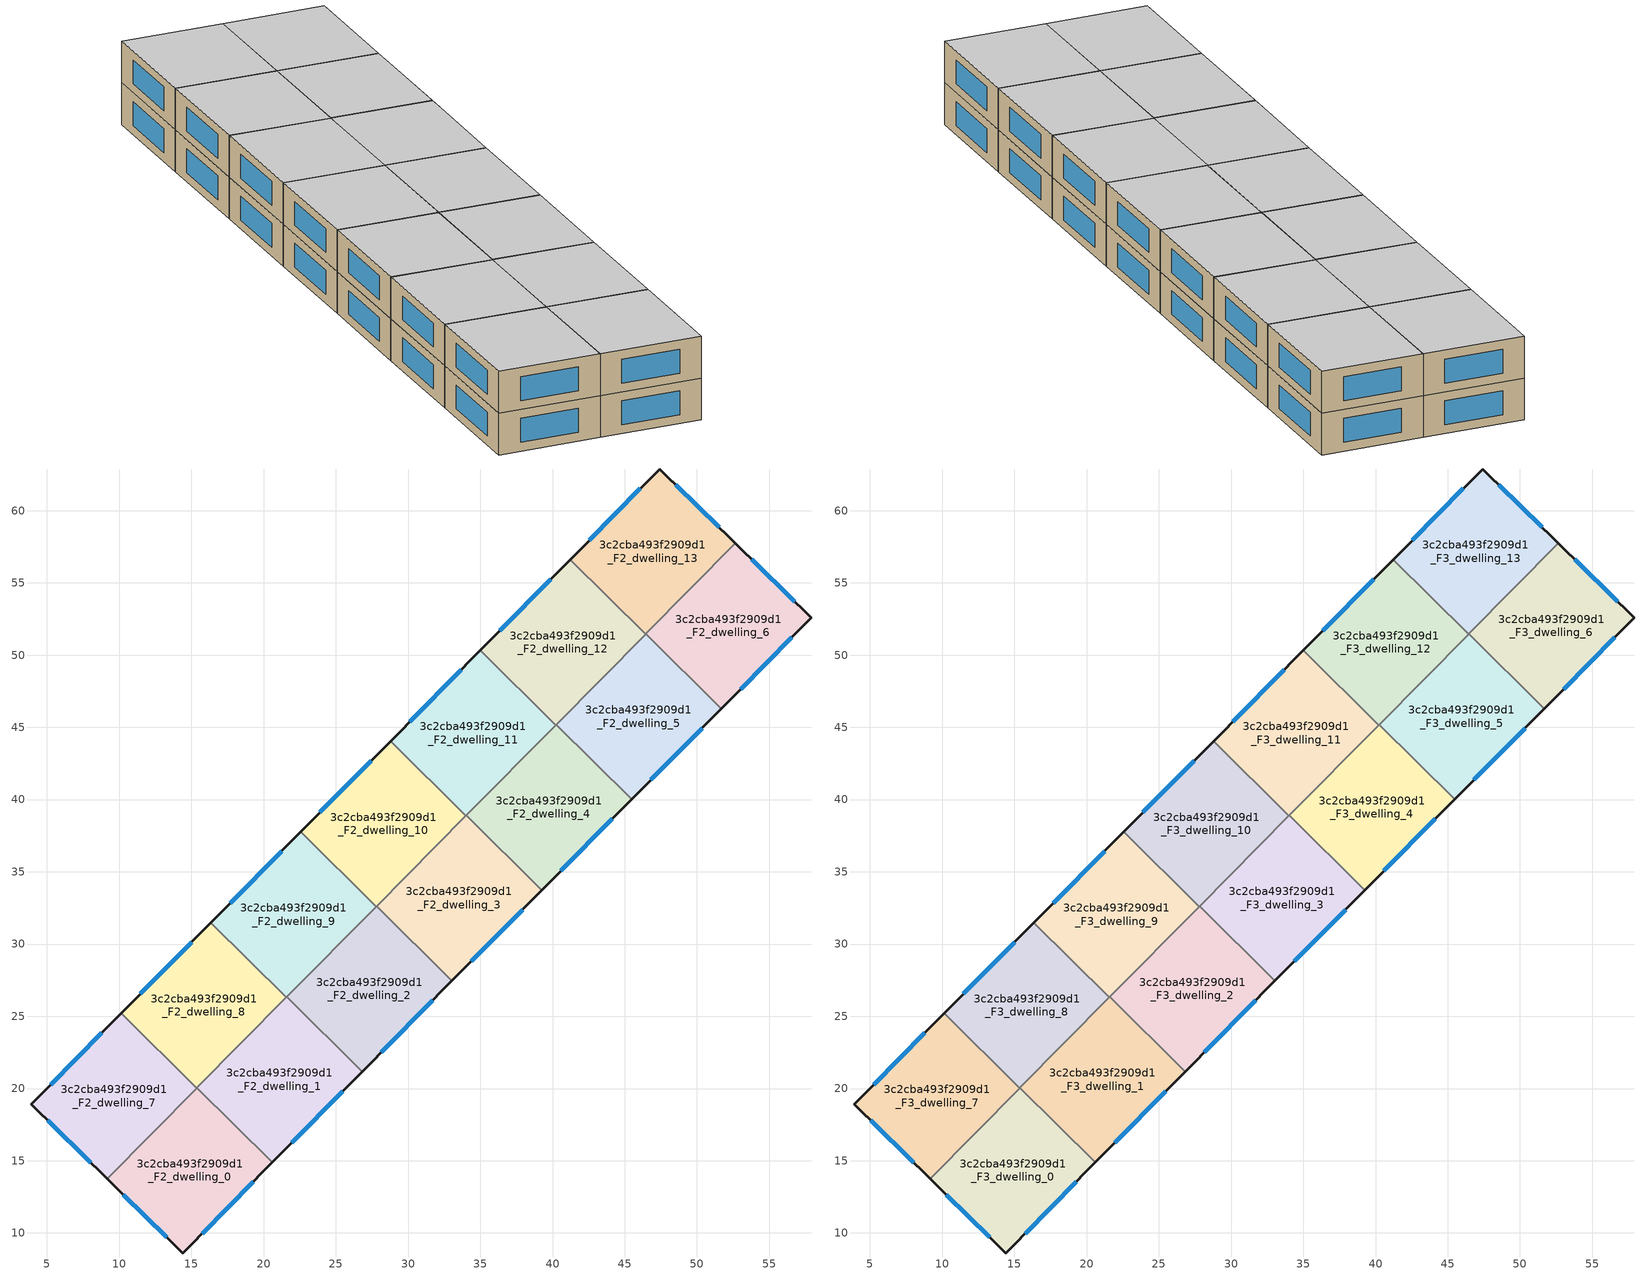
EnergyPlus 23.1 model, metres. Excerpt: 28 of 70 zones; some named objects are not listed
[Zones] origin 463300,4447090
3c2cba493f2909d1_F2_dwelling_0
 floor to 3c2cba493f2909d1_F1_dwelling_0 (EU_floor_Construction): 20.61,14.88 14.41,8.61 9.16,13.76 15.39,20.05 z6
 wall outside (EU_wall_Construction): 9.16,13.76 14.41,8.61 20.61,14.88 z6:9
 wall to 3c2cba493f2909d1_F2_dwelling_1 (EU_wall_Construction): 20.61,14.88 15.39,20.05 z6:9
 wall to 3c2cba493f2909d1_F2_dwelling_7 (EU_wall_Construction): 15.37,20.03 9.16,13.76 z6:9
 wall to 3c2cba493f2909d1_F2_dwelling_8 (EU_wall_Construction): 15.39,20.05 15.37,20.03 z6:9
 window (EU_Window_Construction): 15.74,9.96 19.28,13.54 / 10.29,12.66 13.28,9.72 z6.64:8.36
3c2cba493f2909d1_F2_dwelling_1
 floor to 3c2cba493f2909d1_F1_dwelling_1 (EU_floor_Construction): 26.83,21.17 20.61,14.88 15.39,20.05 21.6,26.34 z6
 wall outside (EU_wall_Construction): 20.61,14.88 26.83,21.17 z6:9
 wall to 3c2cba493f2909d1_F2_dwelling_2 (EU_wall_Construction): 26.83,21.17 21.6,26.34 z6:9
 wall to 3c2cba493f2909d1_F2_dwelling_8 (EU_wall_Construction): 21.58,26.31 15.39,20.05 z6:9
 wall to 3c2cba493f2909d1_F2_dwelling_9 (EU_wall_Construction): 21.6,26.34 21.58,26.31 z6:9
 window (EU_Window_Construction): 21.94,16.23 25.5,19.82 z6.64:8.36
3c2cba493f2909d1_F2_dwelling_10
 floor to 3c2cba493f2909d1_F1_dwelling_10 (EU_floor_Construction): 34.01,38.88 27.79,32.6 22.57,37.77 28.78,44.05 z6
 wall outside (EU_wall_Construction): 28.78,44.05 22.57,37.77 z6:9
 wall to 3c2cba493f2909d1_F2_dwelling_11 (EU_wall_Construction): 34.01,38.88 28.78,44.05 z6:9
 wall to 3c2cba493f2909d1_F2_dwelling_9 (EU_wall_Construction): 22.57,37.77 27.79,32.6 z6:9
 wall to 3c2cba493f2909d1_F2_dwelling_3 (EU_wall_Construction): 27.82,32.62 34.01,38.88 z6:9
 wall to 3c2cba493f2909d1_F2_dwelling_2 (EU_wall_Construction): 27.8,32.6 27.82,32.62 z6:9
 window (EU_Window_Construction): 27.45,42.7 23.9,39.11 z6.64:8.36
3c2cba493f2909d1_F2_dwelling_11
 floor to 3c2cba493f2909d1_F1_dwelling_11 (EU_floor_Construction): 40.22,45.16 34.01,38.88 28.78,44.05 35,50.33 z6
 wall outside (EU_wall_Construction): 35,50.33 28.78,44.05 z6:9
 wall to 3c2cba493f2909d1_F2_dwelling_12 (EU_wall_Construction): 40.22,45.16 35,50.33 z6:9
 wall to 3c2cba493f2909d1_F2_dwelling_4 (EU_wall_Construction): 34.03,38.9 40.22,45.16 z6:9
 wall to 3c2cba493f2909d1_F2_dwelling_3 (EU_wall_Construction): 34.01,38.88 34.03,38.9 z6:9
 window (EU_Window_Construction): 33.67,48.99 30.12,45.39 z6.64:8.36
3c2cba493f2909d1_F2_dwelling_12
 floor to 3c2cba493f2909d1_F1_dwelling_12 (EU_floor_Construction): 46.44,51.45 40.22,45.16 35,50.33 41.21,56.61 z6
 wall outside (EU_wall_Construction): 41.21,56.61 35,50.33 z6:9
 wall to 3c2cba493f2909d1_F2_dwelling_13 (EU_wall_Construction): 46.44,51.45 41.21,56.61 z6:9
 wall to 3c2cba493f2909d1_F2_dwelling_5 (EU_wall_Construction): 40.24,45.18 46.44,51.45 z6:9
 wall to 3c2cba493f2909d1_F2_dwelling_4 (EU_wall_Construction): 40.22,45.16 40.24,45.18 z6:9
 window (EU_Window_Construction): 39.88,55.27 36.33,51.68 z6.64:8.36
3c2cba493f2909d1_F2_dwelling_13
 floor to 3c2cba493f2909d1_F1_dwelling_13 (EU_floor_Construction): 52.66,57.74 46.44,51.45 41.21,56.61 47.42,62.88 z6
 wall outside (EU_wall_Construction): 52.66,57.74 47.42,62.88 41.21,56.61 z6:9
 wall to 3c2cba493f2909d1_F2_dwelling_6 (EU_wall_Construction): 46.46,51.47 52.66,57.74 z6:9
 wall to 3c2cba493f2909d1_F2_dwelling_5 (EU_wall_Construction): 46.44,51.44 46.46,51.46 z6:9
 window (EU_Window_Construction): 46.09,61.54 42.54,57.96 / 51.54,58.84 48.54,61.78 z6.64:8.36
3c2cba493f2909d1_F2_dwelling_2
 floor to 3c2cba493f2909d1_F1_dwelling_2 (EU_floor_Construction): 33.04,27.45 26.83,21.17 21.6,26.34 27.82,32.62 z6
 wall outside (EU_wall_Construction): 26.83,21.17 33.04,27.45 z6:9
 wall to 3c2cba493f2909d1_F2_dwelling_3 (EU_wall_Construction): 33.04,27.45 27.82,32.62 z6:9
 wall to 3c2cba493f2909d1_F2_dwelling_9 (EU_wall_Construction): 27.8,32.6 21.6,26.34 z6:9
 window (EU_Window_Construction): 28.16,22.51 31.71,26.1 z6.64:8.36
3c2cba493f2909d1_F2_dwelling_3
 floor to 3c2cba493f2909d1_F1_dwelling_3 (EU_floor_Construction): 39.26,33.73 33.04,27.45 27.82,32.62 34.03,38.9 z6
 wall outside (EU_wall_Construction): 33.04,27.45 39.26,33.73 z6:9
 wall to 3c2cba493f2909d1_F2_dwelling_4 (EU_wall_Construction): 39.26,33.73 34.03,38.9 z6:9
 window (EU_Window_Construction): 34.37,28.8 37.92,32.39 z6.64:8.36
3c2cba493f2909d1_F2_dwelling_4
 floor to 3c2cba493f2909d1_F1_dwelling_4 (EU_floor_Construction): 45.47,40.01 39.26,33.73 34.03,38.9 40.24,45.18 z6
 wall outside (EU_wall_Construction): 39.26,33.73 45.47,40.01 z6:9
 wall to 3c2cba493f2909d1_F2_dwelling_5 (EU_wall_Construction): 45.47,40.01 40.24,45.18 z6:9
 window (EU_Window_Construction): 40.59,35.08 44.14,38.67 z6.64:8.36
3c2cba493f2909d1_F2_dwelling_5
 floor to 3c2cba493f2909d1_F1_dwelling_5 (EU_floor_Construction): 51.68,46.3 45.47,40.01 40.24,45.18 46.46,51.46 z6
 wall outside (EU_wall_Construction): 45.47,40.01 51.68,46.3 z6:9
 wall to 3c2cba493f2909d1_F2_dwelling_6 (EU_wall_Construction): 51.68,46.3 46.46,51.46 z6:9
 window (EU_Window_Construction): 46.8,41.36 50.35,44.95 z6.64:8.36
3c2cba493f2909d1_F2_dwelling_6
 floor to 3c2cba493f2909d1_F1_dwelling_6 (EU_floor_Construction): 57.91,52.59 51.68,46.3 46.46,51.46 52.66,57.74 z6
 wall outside (EU_wall_Construction): 51.68,46.3 57.91,52.59 52.66,57.74 z6:9
 window (EU_Window_Construction): 56.79,53.69 53.79,56.63 / 53.02,47.64 56.58,51.24 z6.64:8.36
3c2cba493f2909d1_F2_dwelling_7
 floor to 3c2cba493f2909d1_F1_dwelling_7 (EU_floor_Construction): 15.37,20.03 9.16,13.76 3.92,18.91 10.14,25.2 z6
 wall outside (EU_wall_Construction): 10.14,25.2 3.92,18.91 9.16,13.76 z6:9
 wall to 3c2cba493f2909d1_F2_dwelling_8 (EU_wall_Construction): 15.37,20.03 10.14,25.2 z6:9
 window (EU_Window_Construction): 5.04,17.81 8.04,14.86 / 8.81,23.85 5.25,20.26 z6.64:8.36
3c2cba493f2909d1_F2_dwelling_8
 floor to 3c2cba493f2909d1_F1_dwelling_8 (EU_floor_Construction): 21.58,26.32 15.37,20.03 10.14,25.2 16.36,31.48 z6
 wall outside (EU_wall_Construction): 16.36,31.48 10.14,25.2 z6:9
 wall to 3c2cba493f2909d1_F2_dwelling_9 (EU_wall_Construction): 21.58,26.32 16.36,31.48 z6:9
 window (EU_Window_Construction): 15.02,30.14 11.47,26.55 z6.64:8.36
3c2cba493f2909d1_F2_dwelling_9
 floor to 3c2cba493f2909d1_F1_dwelling_9 (EU_floor_Construction): 27.79,32.6 21.58,26.32 16.36,31.48 22.57,37.77 z6
 wall outside (EU_wall_Construction): 22.57,37.77 16.36,31.48 z6:9
 window (EU_Window_Construction): 21.24,36.42 17.69,32.83 z6.64:8.36
3c2cba493f2909d1_F3_dwelling_0
 floor to 3c2cba493f2909d1_F2_dwelling_0 (EU_floor_Construction): 20.61,14.88 14.41,8.61 9.16,13.76 15.39,20.05 z9
 wall outside (EU_wall_Construction): 9.16,13.76 14.41,8.61 20.61,14.88 z9:12
 wall to 3c2cba493f2909d1_F3_dwelling_1 (EU_wall_Construction): 20.61,14.88 15.39,20.05 z9:12
 wall to 3c2cba493f2909d1_F3_dwelling_7 (EU_wall_Construction): 15.37,20.03 9.16,13.76 z9:12
 wall to 3c2cba493f2909d1_F3_dwelling_8 (EU_wall_Construction): 15.39,20.05 15.37,20.03 z9:12
 window (EU_Window_Construction): 15.74,9.96 19.28,13.54 / 10.29,12.66 13.28,9.72 z9.64:11.36
 ceiling to 3c2cba493f2909d1_F4_dwelling_0 (EU_floor_Construction): 14.41,8.61 20.61,14.88 15.39,20.05 9.16,13.76 z12
3c2cba493f2909d1_F3_dwelling_1
 floor to 3c2cba493f2909d1_F2_dwelling_1 (EU_floor_Construction): 26.83,21.17 20.61,14.88 15.39,20.05 21.6,26.34 z9
 wall outside (EU_wall_Construction): 20.61,14.88 26.83,21.17 z9:12
 wall to 3c2cba493f2909d1_F3_dwelling_2 (EU_wall_Construction): 26.83,21.17 21.6,26.34 z9:12
 wall to 3c2cba493f2909d1_F3_dwelling_8 (EU_wall_Construction): 21.58,26.31 15.39,20.05 z9:12
 wall to 3c2cba493f2909d1_F3_dwelling_9 (EU_wall_Construction): 21.6,26.34 21.58,26.31 z9:12
 window (EU_Window_Construction): 21.94,16.23 25.5,19.82 z9.64:11.36
 ceiling to 3c2cba493f2909d1_F4_dwelling_1 (EU_floor_Construction): 20.61,14.88 26.83,21.17 21.6,26.34 15.39,20.05 z12
3c2cba493f2909d1_F3_dwelling_10
 floor to 3c2cba493f2909d1_F2_dwelling_10 (EU_floor_Construction): 34.01,38.88 27.79,32.6 22.57,37.77 28.78,44.05 z9
 wall outside (EU_wall_Construction): 28.78,44.05 22.57,37.77 z9:12
 wall to 3c2cba493f2909d1_F3_dwelling_11 (EU_wall_Construction): 34.01,38.88 28.78,44.05 z9:12
 wall to 3c2cba493f2909d1_F3_dwelling_9 (EU_wall_Construction): 22.57,37.77 27.79,32.6 z9:12
 wall to 3c2cba493f2909d1_F3_dwelling_3 (EU_wall_Construction): 27.82,32.62 34.01,38.88 z9:12
 wall to 3c2cba493f2909d1_F3_dwelling_2 (EU_wall_Construction): 27.8,32.6 27.82,32.62 z9:12
 window (EU_Window_Construction): 27.45,42.7 23.9,39.11 z9.64:11.36
 ceiling to 3c2cba493f2909d1_F4_dwelling_10 (EU_floor_Construction): 27.79,32.6 34.01,38.88 28.78,44.05 22.57,37.77 z12
3c2cba493f2909d1_F3_dwelling_11
 floor to 3c2cba493f2909d1_F2_dwelling_11 (EU_floor_Construction): 40.22,45.16 34.01,38.88 28.78,44.05 35,50.33 z9
 wall outside (EU_wall_Construction): 35,50.33 28.78,44.05 z9:12
 wall to 3c2cba493f2909d1_F3_dwelling_12 (EU_wall_Construction): 40.22,45.16 35,50.33 z9:12
 wall to 3c2cba493f2909d1_F3_dwelling_4 (EU_wall_Construction): 34.03,38.9 40.22,45.16 z9:12
 wall to 3c2cba493f2909d1_F3_dwelling_3 (EU_wall_Construction): 34.01,38.88 34.03,38.9 z9:12
 window (EU_Window_Construction): 33.67,48.99 30.12,45.39 z9.64:11.36
 ceiling to 3c2cba493f2909d1_F4_dwelling_11 (EU_floor_Construction): 34.01,38.88 40.22,45.16 35,50.33 28.78,44.05 z12
3c2cba493f2909d1_F3_dwelling_12
 floor to 3c2cba493f2909d1_F2_dwelling_12 (EU_floor_Construction): 46.44,51.45 40.22,45.16 35,50.33 41.21,56.61 z9
 wall outside (EU_wall_Construction): 41.21,56.61 35,50.33 z9:12
 wall to 3c2cba493f2909d1_F3_dwelling_13 (EU_wall_Construction): 46.44,51.45 41.21,56.61 z9:12
 wall to 3c2cba493f2909d1_F3_dwelling_5 (EU_wall_Construction): 40.24,45.18 46.44,51.45 z9:12
 wall to 3c2cba493f2909d1_F3_dwelling_4 (EU_wall_Construction): 40.22,45.16 40.24,45.18 z9:12
 window (EU_Window_Construction): 39.88,55.27 36.33,51.68 z9.64:11.36
 ceiling to 3c2cba493f2909d1_F4_dwelling_12 (EU_floor_Construction): 40.22,45.16 46.44,51.45 41.21,56.61 35,50.33 z12
3c2cba493f2909d1_F3_dwelling_13
 floor to 3c2cba493f2909d1_F2_dwelling_13 (EU_floor_Construction): 52.66,57.74 46.44,51.45 41.21,56.61 47.42,62.88 z9
 wall outside (EU_wall_Construction): 52.66,57.74 47.42,62.88 41.21,56.61 z9:12
 wall to 3c2cba493f2909d1_F3_dwelling_6 (EU_wall_Construction): 46.46,51.47 52.66,57.74 z9:12
 wall to 3c2cba493f2909d1_F3_dwelling_5 (EU_wall_Construction): 46.44,51.44 46.46,51.46 z9:12
 window (EU_Window_Construction): 46.09,61.54 42.54,57.96 / 51.54,58.84 48.54,61.78 z9.64:11.36
 ceiling to 3c2cba493f2909d1_F4_dwelling_13 (EU_floor_Construction): 46.44,51.45 52.66,57.74 47.42,62.88 41.21,56.61 z12
3c2cba493f2909d1_F3_dwelling_2
 floor to 3c2cba493f2909d1_F2_dwelling_2 (EU_floor_Construction): 33.04,27.45 26.83,21.17 21.6,26.34 27.82,32.62 z9
 wall outside (EU_wall_Construction): 26.83,21.17 33.04,27.45 z9:12
 wall to 3c2cba493f2909d1_F3_dwelling_3 (EU_wall_Construction): 33.04,27.45 27.82,32.62 z9:12
 wall to 3c2cba493f2909d1_F3_dwelling_9 (EU_wall_Construction): 27.8,32.6 21.6,26.34 z9:12
 window (EU_Window_Construction): 28.16,22.51 31.71,26.1 z9.64:11.36
 ceiling to 3c2cba493f2909d1_F4_dwelling_2 (EU_floor_Construction): 26.83,21.17 33.04,27.45 27.82,32.62 21.6,26.34 z12
3c2cba493f2909d1_F3_dwelling_3
 floor to 3c2cba493f2909d1_F2_dwelling_3 (EU_floor_Construction): 39.26,33.73 33.04,27.45 27.82,32.62 34.03,38.9 z9
 wall outside (EU_wall_Construction): 33.04,27.45 39.26,33.73 z9:12
 wall to 3c2cba493f2909d1_F3_dwelling_4 (EU_wall_Construction): 39.26,33.73 34.03,38.9 z9:12
 window (EU_Window_Construction): 34.37,28.8 37.92,32.39 z9.64:11.36
 ceiling to 3c2cba493f2909d1_F4_dwelling_3 (EU_floor_Construction): 33.04,27.45 39.26,33.73 34.03,38.9 27.82,32.62 z12
3c2cba493f2909d1_F3_dwelling_4
 floor to 3c2cba493f2909d1_F2_dwelling_4 (EU_floor_Construction): 45.47,40.01 39.26,33.73 34.03,38.9 40.24,45.18 z9
 wall outside (EU_wall_Construction): 39.26,33.73 45.47,40.01 z9:12
 wall to 3c2cba493f2909d1_F3_dwelling_5 (EU_wall_Construction): 45.47,40.01 40.24,45.18 z9:12
 window (EU_Window_Construction): 40.59,35.08 44.14,38.67 z9.64:11.36
 ceiling to 3c2cba493f2909d1_F4_dwelling_4 (EU_floor_Construction): 39.26,33.73 45.47,40.01 40.24,45.18 34.03,38.9 z12
3c2cba493f2909d1_F3_dwelling_5
 floor to 3c2cba493f2909d1_F2_dwelling_5 (EU_floor_Construction): 51.68,46.3 45.47,40.01 40.24,45.18 46.46,51.46 z9
 wall outside (EU_wall_Construction): 45.47,40.01 51.68,46.3 z9:12
 wall to 3c2cba493f2909d1_F3_dwelling_6 (EU_wall_Construction): 51.68,46.3 46.46,51.46 z9:12
 window (EU_Window_Construction): 46.8,41.36 50.35,44.95 z9.64:11.36
 ceiling to 3c2cba493f2909d1_F4_dwelling_5 (EU_floor_Construction): 45.47,40.01 51.68,46.3 46.46,51.46 40.24,45.18 z12
3c2cba493f2909d1_F3_dwelling_6
 floor to 3c2cba493f2909d1_F2_dwelling_6 (EU_floor_Construction): 57.91,52.59 51.68,46.3 46.46,51.46 52.66,57.74 z9
 wall outside (EU_wall_Construction): 51.68,46.3 57.91,52.59 52.66,57.74 z9:12
 window (EU_Window_Construction): 56.79,53.69 53.79,56.63 / 53.02,47.64 56.58,51.24 z9.64:11.36
 ceiling to 3c2cba493f2909d1_F4_dwelling_6 (EU_floor_Construction): 51.68,46.3 57.91,52.59 52.66,57.74 46.46,51.46 z12
3c2cba493f2909d1_F3_dwelling_7
 floor to 3c2cba493f2909d1_F2_dwelling_7 (EU_floor_Construction): 15.37,20.03 9.16,13.76 3.92,18.91 10.14,25.2 z9
 wall outside (EU_wall_Construction): 10.14,25.2 3.92,18.91 9.16,13.76 z9:12
 wall to 3c2cba493f2909d1_F3_dwelling_8 (EU_wall_Construction): 15.37,20.03 10.14,25.2 z9:12
 window (EU_Window_Construction): 5.04,17.81 8.04,14.86 / 8.81,23.85 5.25,20.26 z9.64:11.36
 ceiling to 3c2cba493f2909d1_F4_dwelling_7 (EU_floor_Construction): 9.16,13.76 15.37,20.03 10.14,25.2 3.92,18.91 z12
3c2cba493f2909d1_F3_dwelling_8
 floor to 3c2cba493f2909d1_F2_dwelling_8 (EU_floor_Construction): 21.58,26.32 15.37,20.03 10.14,25.2 16.36,31.48 z9
 wall outside (EU_wall_Construction): 16.36,31.48 10.14,25.2 z9:12
 wall to 3c2cba493f2909d1_F3_dwelling_9 (EU_wall_Construction): 21.58,26.32 16.36,31.48 z9:12
 window (EU_Window_Construction): 15.02,30.14 11.47,26.55 z9.64:11.36
 ceiling to 3c2cba493f2909d1_F4_dwelling_8 (EU_floor_Construction): 15.37,20.03 21.58,26.32 16.36,31.48 10.14,25.2 z12
3c2cba493f2909d1_F3_dwelling_9
 floor to 3c2cba493f2909d1_F2_dwelling_9 (EU_floor_Construction): 27.79,32.6 21.58,26.32 16.36,31.48 22.57,37.77 z9
 wall outside (EU_wall_Construction): 22.57,37.77 16.36,31.48 z9:12
 window (EU_Window_Construction): 21.24,36.42 17.69,32.83 z9.64:11.36
 ceiling to 3c2cba493f2909d1_F4_dwelling_9 (EU_floor_Construction): 21.58,26.32 27.79,32.6 22.57,37.77 16.36,31.48 z12
[Building]
EU S2 Campaign: North Axis=0; Terrain=City; Solar Distribution=FullExterior
[Site:Location]
Yerevan-Zvartnots.Intl.AP: Latitude=40.15; Longitude=44.383; Time Zone=4; Elevation=854
[SizingPeriod:WeatherFileDays]
AnnualSizingPeriod: Begin Month=1; Begin Day of Month=1; End Month=12; End Day of Month=31; Day of Week for Start Day=Monday; Use Weather File Daylight Saving Period=No; Use Weather File Rain and Snow Indicators=No
[MATERIAL]
EU_InternalMass_Material: Roughness=MediumRough; Thickness=0.1; Conductivity=1; Density=1800; Specific Heat=900; Thermal Absorptance=0.9; Solar Absorptance=0.7; Visible Absorptance=0.7
[MATERIAL:NOMASS] Roughness=MediumRough; Thermal Absorptance=0.9; Solar Absorptance=0.7; Visible Absorptance=0.7
Name | Thermal Resistance
EU_wall_NoMass | 1.05043
EU_floor_NoMass | 0.478065
[WINDOWMATERIAL:SIMPLEGLAZINGSYSTEM]
EU_Window_SimpleGlazing: UFactor=2.5566; Solar Heat Gain Coefficient=0.75; Visible Transmittance=0.75
[CONSTRUCTION]
EU_wall_Construction: EU_wall_NoMass
EU_floor_Construction: EU_floor_NoMass
EU_Window_Construction: EU_Window_SimpleGlazing
EU_InternalMass_Construction: EU_InternalMass_Material
[ZONE] Type=1; Multiplier=1; Ceiling Height=autocalculate; Floor Area=autocalculate; Part of Total Floor Area=Yes
Name | Volume
3c2cba493f2909d1_F2_dwelling_0; 3c2cba493f2909d1_F3_dwelling_0 | 194.83
3c2cba493f2909d1_F2_dwelling_1; 3c2cba493f2909d1_F3_dwelling_1; 3c2cba493f2909d1_F2_dwelling_6; 3c2cba493f2909d1_F3_dwelling_6 | 194.828
3c2cba493f2909d1_F2_dwelling_10; 3c2cba493f2909d1_F3_dwelling_10; 3c2cba493f2909d1_F2_dwelling_12; 3c2cba493f2909d1_F3_dwelling_12 | 194.845
3c2cba493f2909d1_F2_dwelling_11; 3c2cba493f2909d1_F3_dwelling_11 | 194.829
3c2cba493f2909d1_F2_dwelling_13; 3c2cba493f2909d1_F3_dwelling_13; 3c2cba493f2909d1_F2_dwelling_9; 3c2cba493f2909d1_F3_dwelling_9 | 194.831
3c2cba493f2909d1_F2_dwelling_2; 3c2cba493f2909d1_F3_dwelling_2 | 194.8125
3c2cba493f2909d1_F2_dwelling_3; 3c2cba493f2909d1_F3_dwelling_3; 3c2cba493f2909d1_F2_dwelling_5; 3c2cba493f2909d1_F3_dwelling_5 | 194.813
3c2cba493f2909d1_F2_dwelling_4; 3c2cba493f2909d1_F3_dwelling_4 | 194.843
3c2cba493f2909d1_F2_dwelling_7; 3c2cba493f2909d1_F3_dwelling_7 | 194.835
3c2cba493f2909d1_F2_dwelling_8; 3c2cba493f2909d1_F3_dwelling_8 | 194.863
[INTERNALMASS] Construction=EU_InternalMass_Construction
Name | Zone or ZoneList | Surface Area
3c2cba493f2909d1_F2_dwelling_0_EU_InternalMass | 3c2cba493f2909d1_F2_dwelling_0 | 64.9432
3c2cba493f2909d1_F2_dwelling_1_EU_InternalMass | 3c2cba493f2909d1_F2_dwelling_1 | 64.9426
3c2cba493f2909d1_F2_dwelling_2_EU_InternalMass | 3c2cba493f2909d1_F2_dwelling_2 | 64.9374
3c2cba493f2909d1_F2_dwelling_3_EU_InternalMass | 3c2cba493f2909d1_F2_dwelling_3 | 64.9374
3c2cba493f2909d1_F2_dwelling_4_EU_InternalMass | 3c2cba493f2909d1_F2_dwelling_4 | 64.9478
3c2cba493f2909d1_F2_dwelling_5_EU_InternalMass | 3c2cba493f2909d1_F2_dwelling_5 | 64.9374
3c2cba493f2909d1_F2_dwelling_6_EU_InternalMass | 3c2cba493f2909d1_F2_dwelling_6 | 64.9427
3c2cba493f2909d1_F2_dwelling_7_EU_InternalMass | 3c2cba493f2909d1_F2_dwelling_7 | 64.9449
3c2cba493f2909d1_F2_dwelling_8_EU_InternalMass | 3c2cba493f2909d1_F2_dwelling_8 | 64.9546
3c2cba493f2909d1_F2_dwelling_9_EU_InternalMass | 3c2cba493f2909d1_F2_dwelling_9 | 64.9436
3c2cba493f2909d1_F2_dwelling_10_EU_InternalMass | 3c2cba493f2909d1_F2_dwelling_10 | 64.9483
3c2cba493f2909d1_F2_dwelling_11_EU_InternalMass | 3c2cba493f2909d1_F2_dwelling_11 | 64.9431
3c2cba493f2909d1_F2_dwelling_12_EU_InternalMass | 3c2cba493f2909d1_F2_dwelling_12 | 64.9483
3c2cba493f2909d1_F2_dwelling_13_EU_InternalMass | 3c2cba493f2909d1_F2_dwelling_13 | 64.9438
3c2cba493f2909d1_F3_dwelling_0_EU_InternalMass | 3c2cba493f2909d1_F3_dwelling_0 | 64.9432
3c2cba493f2909d1_F3_dwelling_1_EU_InternalMass | 3c2cba493f2909d1_F3_dwelling_1 | 64.9426
3c2cba493f2909d1_F3_dwelling_2_EU_InternalMass | 3c2cba493f2909d1_F3_dwelling_2 | 64.9374
3c2cba493f2909d1_F3_dwelling_3_EU_InternalMass | 3c2cba493f2909d1_F3_dwelling_3 | 64.9374
3c2cba493f2909d1_F3_dwelling_4_EU_InternalMass | 3c2cba493f2909d1_F3_dwelling_4 | 64.9478
3c2cba493f2909d1_F3_dwelling_5_EU_InternalMass | 3c2cba493f2909d1_F3_dwelling_5 | 64.9374
3c2cba493f2909d1_F3_dwelling_6_EU_InternalMass | 3c2cba493f2909d1_F3_dwelling_6 | 64.9427
3c2cba493f2909d1_F3_dwelling_7_EU_InternalMass | 3c2cba493f2909d1_F3_dwelling_7 | 64.9449
3c2cba493f2909d1_F3_dwelling_8_EU_InternalMass | 3c2cba493f2909d1_F3_dwelling_8 | 64.9546
3c2cba493f2909d1_F3_dwelling_9_EU_InternalMass | 3c2cba493f2909d1_F3_dwelling_9 | 64.9436
3c2cba493f2909d1_F3_dwelling_10_EU_InternalMass | 3c2cba493f2909d1_F3_dwelling_10 | 64.9483
3c2cba493f2909d1_F3_dwelling_11_EU_InternalMass | 3c2cba493f2909d1_F3_dwelling_11 | 64.9431
3c2cba493f2909d1_F3_dwelling_12_EU_InternalMass | 3c2cba493f2909d1_F3_dwelling_12 | 64.9483
3c2cba493f2909d1_F3_dwelling_13_EU_InternalMass | 3c2cba493f2909d1_F3_dwelling_13 | 64.9438
[OTHEREQUIPMENT] Fuel Type=Electricity; Design Level Calculation Method=Watts/Area; Power per Zone Floor Area=1; Fraction Latent=0; Fraction Radiant=0; Fraction Lost=0; Carbon Dioxide Generation Rate=0; EndUse Subcategory=EU_Step8_InternalGains
Name | Zone or ZoneList or Space or SpaceList | Schedule
EU_Step8_InternalGain_3c2cba493f2909d1_F2_dwelling_0_f000 | 3c2cba493f2909d1_F2_dwelling_0 | EU_Step8_GainSchedule_3c2cba493f2909d1_F2_dwelling_0_f000
EU_Step8_InternalGain_3c2cba493f2909d1_F2_dwelling_1_f000 | 3c2cba493f2909d1_F2_dwelling_1 | EU_Step8_GainSchedule_3c2cba493f2909d1_F2_dwelling_1_f000
EU_Step8_InternalGain_3c2cba493f2909d1_F2_dwelling_2_f000 | 3c2cba493f2909d1_F2_dwelling_2 | EU_Step8_GainSchedule_3c2cba493f2909d1_F2_dwelling_2_f000
EU_Step8_InternalGain_3c2cba493f2909d1_F2_dwelling_3_f000 | 3c2cba493f2909d1_F2_dwelling_3 | EU_Step8_GainSchedule_3c2cba493f2909d1_F2_dwelling_3_f000
EU_Step8_InternalGain_3c2cba493f2909d1_F2_dwelling_4_f000 | 3c2cba493f2909d1_F2_dwelling_4 | EU_Step8_GainSchedule_3c2cba493f2909d1_F2_dwelling_4_f000
EU_Step8_InternalGain_3c2cba493f2909d1_F2_dwelling_5_f000 | 3c2cba493f2909d1_F2_dwelling_5 | EU_Step8_GainSchedule_3c2cba493f2909d1_F2_dwelling_5_f000
EU_Step8_InternalGain_3c2cba493f2909d1_F2_dwelling_6_f000 | 3c2cba493f2909d1_F2_dwelling_6 | EU_Step8_GainSchedule_3c2cba493f2909d1_F2_dwelling_6_f000
EU_Step8_InternalGain_3c2cba493f2909d1_F2_dwelling_7_f000 | 3c2cba493f2909d1_F2_dwelling_7 | EU_Step8_GainSchedule_3c2cba493f2909d1_F2_dwelling_7_f000
EU_Step8_InternalGain_3c2cba493f2909d1_F2_dwelling_8_f000 | 3c2cba493f2909d1_F2_dwelling_8 | EU_Step8_GainSchedule_3c2cba493f2909d1_F2_dwelling_8_f000
EU_Step8_InternalGain_3c2cba493f2909d1_F2_dwelling_9_f000 | 3c2cba493f2909d1_F2_dwelling_9 | EU_Step8_GainSchedule_3c2cba493f2909d1_F2_dwelling_9_f000
EU_Step8_InternalGain_3c2cba493f2909d1_F2_dwelling_10_f000 | 3c2cba493f2909d1_F2_dwelling_10 | EU_Step8_GainSchedule_3c2cba493f2909d1_F2_dwelling_10_f000
EU_Step8_InternalGain_3c2cba493f2909d1_F2_dwelling_11_f000 | 3c2cba493f2909d1_F2_dwelling_11 | EU_Step8_GainSchedule_3c2cba493f2909d1_F2_dwelling_11_f000
EU_Step8_InternalGain_3c2cba493f2909d1_F2_dwelling_12_f000 | 3c2cba493f2909d1_F2_dwelling_12 | EU_Step8_GainSchedule_3c2cba493f2909d1_F2_dwelling_12_f000
EU_Step8_InternalGain_3c2cba493f2909d1_F2_dwelling_13_f000 | 3c2cba493f2909d1_F2_dwelling_13 | EU_Step8_GainSchedule_3c2cba493f2909d1_F2_dwelling_13_f000
EU_Step8_InternalGain_3c2cba493f2909d1_F3_dwelling_0_f000 | 3c2cba493f2909d1_F3_dwelling_0 | EU_Step8_GainSchedule_3c2cba493f2909d1_F3_dwelling_0_f000
EU_Step8_InternalGain_3c2cba493f2909d1_F3_dwelling_1_f000 | 3c2cba493f2909d1_F3_dwelling_1 | EU_Step8_GainSchedule_3c2cba493f2909d1_F3_dwelling_1_f000
EU_Step8_InternalGain_3c2cba493f2909d1_F3_dwelling_2_f000 | 3c2cba493f2909d1_F3_dwelling_2 | EU_Step8_GainSchedule_3c2cba493f2909d1_F3_dwelling_2_f000
EU_Step8_InternalGain_3c2cba493f2909d1_F3_dwelling_3_f000 | 3c2cba493f2909d1_F3_dwelling_3 | EU_Step8_GainSchedule_3c2cba493f2909d1_F3_dwelling_3_f000
EU_Step8_InternalGain_3c2cba493f2909d1_F3_dwelling_4_f000 | 3c2cba493f2909d1_F3_dwelling_4 | EU_Step8_GainSchedule_3c2cba493f2909d1_F3_dwelling_4_f000
EU_Step8_InternalGain_3c2cba493f2909d1_F3_dwelling_5_f000 | 3c2cba493f2909d1_F3_dwelling_5 | EU_Step8_GainSchedule_3c2cba493f2909d1_F3_dwelling_5_f000
EU_Step8_InternalGain_3c2cba493f2909d1_F3_dwelling_6_f000 | 3c2cba493f2909d1_F3_dwelling_6 | EU_Step8_GainSchedule_3c2cba493f2909d1_F3_dwelling_6_f000
EU_Step8_InternalGain_3c2cba493f2909d1_F3_dwelling_7_f000 | 3c2cba493f2909d1_F3_dwelling_7 | EU_Step8_GainSchedule_3c2cba493f2909d1_F3_dwelling_7_f000
EU_Step8_InternalGain_3c2cba493f2909d1_F3_dwelling_8_f000 | 3c2cba493f2909d1_F3_dwelling_8 | EU_Step8_GainSchedule_3c2cba493f2909d1_F3_dwelling_8_f000
EU_Step8_InternalGain_3c2cba493f2909d1_F3_dwelling_9_f000 | 3c2cba493f2909d1_F3_dwelling_9 | EU_Step8_GainSchedule_3c2cba493f2909d1_F3_dwelling_9_f000
EU_Step8_InternalGain_3c2cba493f2909d1_F3_dwelling_10_f000 | 3c2cba493f2909d1_F3_dwelling_10 | EU_Step8_GainSchedule_3c2cba493f2909d1_F3_dwelling_10_f000
EU_Step8_InternalGain_3c2cba493f2909d1_F3_dwelling_11_f000 | 3c2cba493f2909d1_F3_dwelling_11 | EU_Step8_GainSchedule_3c2cba493f2909d1_F3_dwelling_11_f000
EU_Step8_InternalGain_3c2cba493f2909d1_F3_dwelling_12_f000 | 3c2cba493f2909d1_F3_dwelling_12 | EU_Step8_GainSchedule_3c2cba493f2909d1_F3_dwelling_12_f000
EU_Step8_InternalGain_3c2cba493f2909d1_F3_dwelling_13_f000 | 3c2cba493f2909d1_F3_dwelling_13 | EU_Step8_GainSchedule_3c2cba493f2909d1_F3_dwelling_13_f000
[ZONEVENTILATION:DESIGNFLOWRATE] Schedule=EU_AlwaysOn; Design Flow Rate Calculation Method=AirChanges/Hour; Air Changes per Hour=0.557805; Ventilation Type=Natural; Fan Pressure Rise=0; Fan Total Efficiency=1; Constant Term Coefficient=1; Temperature Term Coefficient=0; Velocity Term Coefficient=0; Velocity Squared Term Coefficient=0; Minimum Indoor Temperature=-100; Maximum Indoor Temperature=100; Delta Temperature=-100; Minimum Outdoor Temperature=-100; Maximum Outdoor Temperature=100; Maximum Wind Speed=40
Name | Zone or ZoneList or Space or SpaceList
EU_ConstantAir_3c2cba493f2909d1_F2_dwelling_0 | 3c2cba493f2909d1_F2_dwelling_0
EU_ConstantAir_3c2cba493f2909d1_F2_dwelling_1 | 3c2cba493f2909d1_F2_dwelling_1
EU_ConstantAir_3c2cba493f2909d1_F2_dwelling_2 | 3c2cba493f2909d1_F2_dwelling_2
EU_ConstantAir_3c2cba493f2909d1_F2_dwelling_3 | 3c2cba493f2909d1_F2_dwelling_3
EU_ConstantAir_3c2cba493f2909d1_F2_dwelling_4 | 3c2cba493f2909d1_F2_dwelling_4
EU_ConstantAir_3c2cba493f2909d1_F2_dwelling_5 | 3c2cba493f2909d1_F2_dwelling_5
EU_ConstantAir_3c2cba493f2909d1_F2_dwelling_6 | 3c2cba493f2909d1_F2_dwelling_6
EU_ConstantAir_3c2cba493f2909d1_F2_dwelling_7 | 3c2cba493f2909d1_F2_dwelling_7
EU_ConstantAir_3c2cba493f2909d1_F2_dwelling_8 | 3c2cba493f2909d1_F2_dwelling_8
EU_ConstantAir_3c2cba493f2909d1_F2_dwelling_9 | 3c2cba493f2909d1_F2_dwelling_9
EU_ConstantAir_3c2cba493f2909d1_F2_dwelling_10 | 3c2cba493f2909d1_F2_dwelling_10
EU_ConstantAir_3c2cba493f2909d1_F2_dwelling_11 | 3c2cba493f2909d1_F2_dwelling_11
EU_ConstantAir_3c2cba493f2909d1_F2_dwelling_12 | 3c2cba493f2909d1_F2_dwelling_12
EU_ConstantAir_3c2cba493f2909d1_F2_dwelling_13 | 3c2cba493f2909d1_F2_dwelling_13
EU_ConstantAir_3c2cba493f2909d1_F3_dwelling_0 | 3c2cba493f2909d1_F3_dwelling_0
EU_ConstantAir_3c2cba493f2909d1_F3_dwelling_1 | 3c2cba493f2909d1_F3_dwelling_1
EU_ConstantAir_3c2cba493f2909d1_F3_dwelling_2 | 3c2cba493f2909d1_F3_dwelling_2
EU_ConstantAir_3c2cba493f2909d1_F3_dwelling_3 | 3c2cba493f2909d1_F3_dwelling_3
EU_ConstantAir_3c2cba493f2909d1_F3_dwelling_4 | 3c2cba493f2909d1_F3_dwelling_4
EU_ConstantAir_3c2cba493f2909d1_F3_dwelling_5 | 3c2cba493f2909d1_F3_dwelling_5
EU_ConstantAir_3c2cba493f2909d1_F3_dwelling_6 | 3c2cba493f2909d1_F3_dwelling_6
EU_ConstantAir_3c2cba493f2909d1_F3_dwelling_7 | 3c2cba493f2909d1_F3_dwelling_7
EU_ConstantAir_3c2cba493f2909d1_F3_dwelling_8 | 3c2cba493f2909d1_F3_dwelling_8
EU_ConstantAir_3c2cba493f2909d1_F3_dwelling_9 | 3c2cba493f2909d1_F3_dwelling_9
EU_ConstantAir_3c2cba493f2909d1_F3_dwelling_10 | 3c2cba493f2909d1_F3_dwelling_10
EU_ConstantAir_3c2cba493f2909d1_F3_dwelling_11 | 3c2cba493f2909d1_F3_dwelling_11
EU_ConstantAir_3c2cba493f2909d1_F3_dwelling_12 | 3c2cba493f2909d1_F3_dwelling_12
EU_ConstantAir_3c2cba493f2909d1_F3_dwelling_13 | 3c2cba493f2909d1_F3_dwelling_13
[HVACTEMPLATE:ZONE:IDEALLOADSAIRSYSTEM] System Availability Schedule=EU_AlwaysOn; Maximum Heating Supply Air Temperature=50; Minimum Cooling Supply Air Temperature=13; Maximum Heating Supply Air Humidity Ratio=0.0156; Minimum Cooling Supply Air Humidity Ratio=0.0077; Heating Limit=NoLimit; Cooling Limit=NoLimit; Heating Availability Schedule=EU_AlwaysOn; Cooling Availability Schedule=EU_CoolingOff; Dehumidification Control Type=ConstantSensibleHeatRatio; Cooling Sensible Heat Ratio=0.7; Dehumidification Setpoint=60; Humidification Control Type=None; Humidification Setpoint=30; Outdoor Air Method=None; Outdoor Air Flow Rate per Person=0.00944; Outdoor Air Flow Rate per Zone Floor Area=0; Outdoor Air Flow Rate per Zone=0; Demand Controlled Ventilation Type=None; Outdoor Air Economizer Type=NoEconomizer; Heat Recovery Type=None; Sensible Heat Recovery Effectiveness=0.7; Latent Heat Recovery Effectiveness=0.65
Name | Template Thermostat
3c2cba493f2909d1_F2_dwelling_0 | EU_HeatOnly_3c2cba493f2909d1_F2_dwelling_0
3c2cba493f2909d1_F2_dwelling_1 | EU_HeatOnly_3c2cba493f2909d1_F2_dwelling_1
3c2cba493f2909d1_F2_dwelling_2 | EU_HeatOnly_3c2cba493f2909d1_F2_dwelling_2
3c2cba493f2909d1_F2_dwelling_3 | EU_HeatOnly_3c2cba493f2909d1_F2_dwelling_3
3c2cba493f2909d1_F2_dwelling_4 | EU_HeatOnly_3c2cba493f2909d1_F2_dwelling_4
3c2cba493f2909d1_F2_dwelling_5 | EU_HeatOnly_3c2cba493f2909d1_F2_dwelling_5
3c2cba493f2909d1_F2_dwelling_6 | EU_HeatOnly_3c2cba493f2909d1_F2_dwelling_6
3c2cba493f2909d1_F2_dwelling_7 | EU_HeatOnly_3c2cba493f2909d1_F2_dwelling_7
3c2cba493f2909d1_F2_dwelling_8 | EU_HeatOnly_3c2cba493f2909d1_F2_dwelling_8
3c2cba493f2909d1_F2_dwelling_9 | EU_HeatOnly_3c2cba493f2909d1_F2_dwelling_9
3c2cba493f2909d1_F2_dwelling_10 | EU_HeatOnly_3c2cba493f2909d1_F2_dwelling_10
3c2cba493f2909d1_F2_dwelling_11 | EU_HeatOnly_3c2cba493f2909d1_F2_dwelling_11
3c2cba493f2909d1_F2_dwelling_12 | EU_HeatOnly_3c2cba493f2909d1_F2_dwelling_12
3c2cba493f2909d1_F2_dwelling_13 | EU_HeatOnly_3c2cba493f2909d1_F2_dwelling_13
3c2cba493f2909d1_F3_dwelling_0 | EU_HeatOnly_3c2cba493f2909d1_F3_dwelling_0
3c2cba493f2909d1_F3_dwelling_1 | EU_HeatOnly_3c2cba493f2909d1_F3_dwelling_1
3c2cba493f2909d1_F3_dwelling_2 | EU_HeatOnly_3c2cba493f2909d1_F3_dwelling_2
3c2cba493f2909d1_F3_dwelling_3 | EU_HeatOnly_3c2cba493f2909d1_F3_dwelling_3
3c2cba493f2909d1_F3_dwelling_4 | EU_HeatOnly_3c2cba493f2909d1_F3_dwelling_4
3c2cba493f2909d1_F3_dwelling_5 | EU_HeatOnly_3c2cba493f2909d1_F3_dwelling_5
3c2cba493f2909d1_F3_dwelling_6 | EU_HeatOnly_3c2cba493f2909d1_F3_dwelling_6
3c2cba493f2909d1_F3_dwelling_7 | EU_HeatOnly_3c2cba493f2909d1_F3_dwelling_7
3c2cba493f2909d1_F3_dwelling_8 | EU_HeatOnly_3c2cba493f2909d1_F3_dwelling_8
3c2cba493f2909d1_F3_dwelling_9 | EU_HeatOnly_3c2cba493f2909d1_F3_dwelling_9
3c2cba493f2909d1_F3_dwelling_10 | EU_HeatOnly_3c2cba493f2909d1_F3_dwelling_10
3c2cba493f2909d1_F3_dwelling_11 | EU_HeatOnly_3c2cba493f2909d1_F3_dwelling_11
3c2cba493f2909d1_F3_dwelling_12 | EU_HeatOnly_3c2cba493f2909d1_F3_dwelling_12
3c2cba493f2909d1_F3_dwelling_13 | EU_HeatOnly_3c2cba493f2909d1_F3_dwelling_13
[SIZING:ZONE] Zone Cooling Design Supply Air Temperature Input Method=SupplyAirTemperature; Zone Cooling Design Supply Air Temperature=13; Zone Heating Design Supply Air Temperature Input Method=SupplyAirTemperature; Zone Heating Design Supply Air Temperature=50; Zone Cooling Design Supply Air Humidity Ratio=0.008; Zone Heating Design Supply Air Humidity Ratio=0.008; Cooling Design Air Flow Method=DesignDay; Cooling Design Air Flow Rate=0; Cooling Minimum Air Flow per Zone Floor Area=0.000762; Cooling Minimum Air Flow=0; Cooling Minimum Air Flow Fraction=0.2; Heating Design Air Flow Method=DesignDay; Heating Design Air Flow Rate=0; Heating Maximum Air Flow per Zone Floor Area=0.002032; Heating Maximum Air Flow=0.141576; Heating Maximum Air Flow Fraction=0.3; Account for Dedicated Outdoor Air System=No; Dedicated Outdoor Air System Control Strategy=NeutralSupplyAir; Dedicated Outdoor Air Low Setpoint Temperature for Design=autosize; Dedicated Outdoor Air High Setpoint Temperature for Design=autosize; Zone Load Sizing Method=Sensible Load Only No Latent Load; Zone Latent Cooling Design Supply Air Humidity Ratio Input Method=HumidityRatioDifference; Zone Cooling Design Supply Air Humidity Ratio Difference=0.005; Zone Latent Heating Design Supply Air Humidity Ratio Input Method=HumidityRatioDifference; Zone Humidification Design Supply Air Humidity Ratio Difference=0.005
3c2cba493f2909d1_F2_dwelling_0; 3c2cba493f2909d1_F2_dwelling_1; 3c2cba493f2909d1_F2_dwelling_2; 3c2cba493f2909d1_F2_dwelling_3; 3c2cba493f2909d1_F2_dwelling_4; 3c2cba493f2909d1_F2_dwelling_5; 3c2cba493f2909d1_F2_dwelling_6; 3c2cba493f2909d1_F2_dwelling_7; 3c2cba493f2909d1_F2_dwelling_8; 3c2cba493f2909d1_F2_dwelling_9; 3c2cba493f2909d1_F2_dwelling_10; 3c2cba493f2909d1_F2_dwelling_11; 3c2cba493f2909d1_F2_dwelling_12; 3c2cba493f2909d1_F2_dwelling_13; 3c2cba493f2909d1_F3_dwelling_0; 3c2cba493f2909d1_F3_dwelling_1; 3c2cba493f2909d1_F3_dwelling_2; 3c2cba493f2909d1_F3_dwelling_3; 3c2cba493f2909d1_F3_dwelling_4; 3c2cba493f2909d1_F3_dwelling_5; 3c2cba493f2909d1_F3_dwelling_6; 3c2cba493f2909d1_F3_dwelling_7; 3c2cba493f2909d1_F3_dwelling_8; 3c2cba493f2909d1_F3_dwelling_9; 3c2cba493f2909d1_F3_dwelling_10; 3c2cba493f2909d1_F3_dwelling_11; 3c2cba493f2909d1_F3_dwelling_12; 3c2cba493f2909d1_F3_dwelling_13
[SCHEDULE:CONSTANT]
Name | Hourly Value
EU_AlwaysOn | 1
EU_CoolingOff | 0
[SCHEDULE:FILE] Column Number=1; Rows to Skip at Top=0; Number of Hours of Data=8760; Column Separator=Comma; Interpolate to Timestep=No; Minutes per Item=60; Adjust Schedule for Daylight Savings=Yes
Name | File
EU_Step8_GainSchedule_3c2cba493f2909d1_F2_dwelling_0_f000 | ../../schedules/3c2cba493f2909d1/3c2cba493f2909d1_F2_dwelling_0_f000_gain.csv
EU_Step8_GainSchedule_3c2cba493f2909d1_F2_dwelling_1_f000 | ../../schedules/3c2cba493f2909d1/3c2cba493f2909d1_F2_dwelling_1_f000_gain.csv
EU_Step8_GainSchedule_3c2cba493f2909d1_F2_dwelling_2_f000 | ../../schedules/3c2cba493f2909d1/3c2cba493f2909d1_F2_dwelling_2_f000_gain.csv
EU_Step8_GainSchedule_3c2cba493f2909d1_F2_dwelling_3_f000 | ../../schedules/3c2cba493f2909d1/3c2cba493f2909d1_F2_dwelling_3_f000_gain.csv
EU_Step8_GainSchedule_3c2cba493f2909d1_F2_dwelling_4_f000 | ../../schedules/3c2cba493f2909d1/3c2cba493f2909d1_F2_dwelling_4_f000_gain.csv
EU_Step8_GainSchedule_3c2cba493f2909d1_F2_dwelling_5_f000 | ../../schedules/3c2cba493f2909d1/3c2cba493f2909d1_F2_dwelling_5_f000_gain.csv
EU_Step8_GainSchedule_3c2cba493f2909d1_F2_dwelling_6_f000 | ../../schedules/3c2cba493f2909d1/3c2cba493f2909d1_F2_dwelling_6_f000_gain.csv
EU_Step8_GainSchedule_3c2cba493f2909d1_F2_dwelling_7_f000 | ../../schedules/3c2cba493f2909d1/3c2cba493f2909d1_F2_dwelling_7_f000_gain.csv
EU_Step8_GainSchedule_3c2cba493f2909d1_F2_dwelling_8_f000 | ../../schedules/3c2cba493f2909d1/3c2cba493f2909d1_F2_dwelling_8_f000_gain.csv
EU_Step8_GainSchedule_3c2cba493f2909d1_F2_dwelling_9_f000 | ../../schedules/3c2cba493f2909d1/3c2cba493f2909d1_F2_dwelling_9_f000_gain.csv
EU_Step8_GainSchedule_3c2cba493f2909d1_F2_dwelling_10_f000 | ../../schedules/3c2cba493f2909d1/3c2cba493f2909d1_F2_dwelling_10_f000_gain.csv
EU_Step8_GainSchedule_3c2cba493f2909d1_F2_dwelling_11_f000 | ../../schedules/3c2cba493f2909d1/3c2cba493f2909d1_F2_dwelling_11_f000_gain.csv
EU_Step8_GainSchedule_3c2cba493f2909d1_F2_dwelling_12_f000 | ../../schedules/3c2cba493f2909d1/3c2cba493f2909d1_F2_dwelling_12_f000_gain.csv
EU_Step8_GainSchedule_3c2cba493f2909d1_F2_dwelling_13_f000 | ../../schedules/3c2cba493f2909d1/3c2cba493f2909d1_F2_dwelling_13_f000_gain.csv
EU_Step8_GainSchedule_3c2cba493f2909d1_F3_dwelling_0_f000 | ../../schedules/3c2cba493f2909d1/3c2cba493f2909d1_F3_dwelling_0_f000_gain.csv
EU_Step8_GainSchedule_3c2cba493f2909d1_F3_dwelling_1_f000 | ../../schedules/3c2cba493f2909d1/3c2cba493f2909d1_F3_dwelling_1_f000_gain.csv
EU_Step8_GainSchedule_3c2cba493f2909d1_F3_dwelling_2_f000 | ../../schedules/3c2cba493f2909d1/3c2cba493f2909d1_F3_dwelling_2_f000_gain.csv
EU_Step8_GainSchedule_3c2cba493f2909d1_F3_dwelling_3_f000 | ../../schedules/3c2cba493f2909d1/3c2cba493f2909d1_F3_dwelling_3_f000_gain.csv
EU_Step8_GainSchedule_3c2cba493f2909d1_F3_dwelling_4_f000 | ../../schedules/3c2cba493f2909d1/3c2cba493f2909d1_F3_dwelling_4_f000_gain.csv
EU_Step8_GainSchedule_3c2cba493f2909d1_F3_dwelling_5_f000 | ../../schedules/3c2cba493f2909d1/3c2cba493f2909d1_F3_dwelling_5_f000_gain.csv
EU_Step8_GainSchedule_3c2cba493f2909d1_F3_dwelling_6_f000 | ../../schedules/3c2cba493f2909d1/3c2cba493f2909d1_F3_dwelling_6_f000_gain.csv
EU_Step8_GainSchedule_3c2cba493f2909d1_F3_dwelling_7_f000 | ../../schedules/3c2cba493f2909d1/3c2cba493f2909d1_F3_dwelling_7_f000_gain.csv
EU_Step8_GainSchedule_3c2cba493f2909d1_F3_dwelling_8_f000 | ../../schedules/3c2cba493f2909d1/3c2cba493f2909d1_F3_dwelling_8_f000_gain.csv
EU_Step8_GainSchedule_3c2cba493f2909d1_F3_dwelling_9_f000 | ../../schedules/3c2cba493f2909d1/3c2cba493f2909d1_F3_dwelling_9_f000_gain.csv
EU_Step8_GainSchedule_3c2cba493f2909d1_F3_dwelling_10_f000 | ../../schedules/3c2cba493f2909d1/3c2cba493f2909d1_F3_dwelling_10_f000_gain.csv
EU_Step8_GainSchedule_3c2cba493f2909d1_F3_dwelling_11_f000 | ../../schedules/3c2cba493f2909d1/3c2cba493f2909d1_F3_dwelling_11_f000_gain.csv
EU_Step8_GainSchedule_3c2cba493f2909d1_F3_dwelling_12_f000 | ../../schedules/3c2cba493f2909d1/3c2cba493f2909d1_F3_dwelling_12_f000_gain.csv
EU_Step8_GainSchedule_3c2cba493f2909d1_F3_dwelling_13_f000 | ../../schedules/3c2cba493f2909d1/3c2cba493f2909d1_F3_dwelling_13_f000_gain.csv
